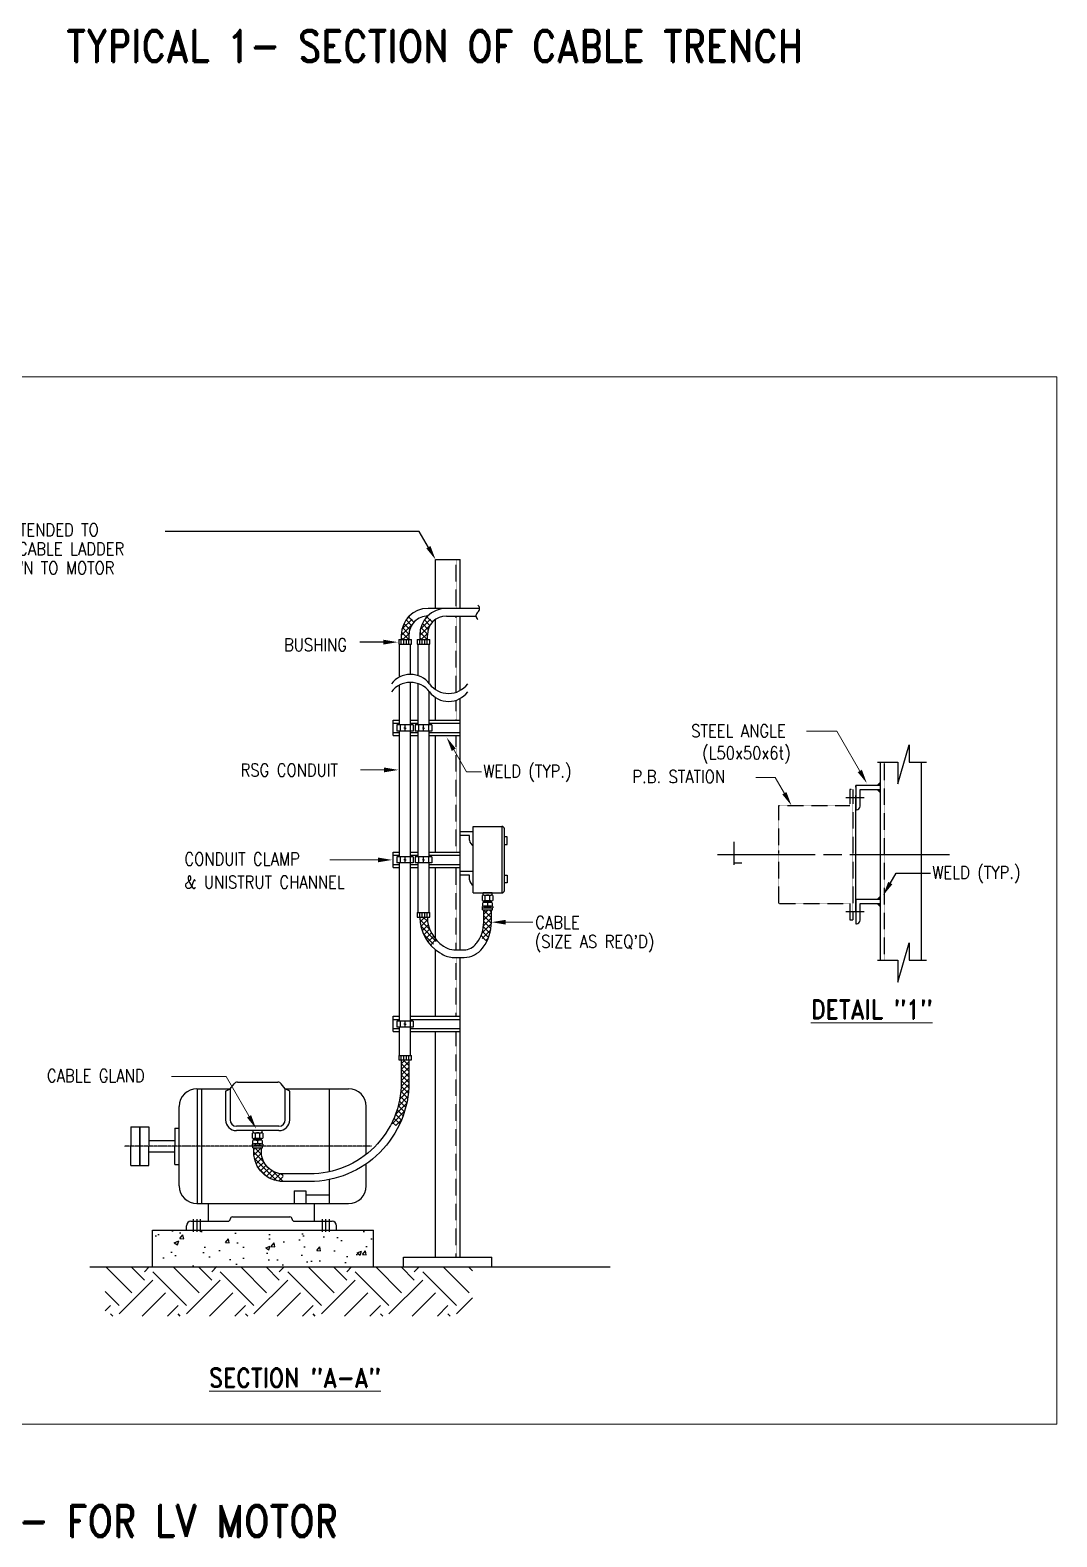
# Model space of a CAD drawing. Extents: x -5343388 to 7033982, y -486386 to 188356.
# Drawn here: x 860217 to 868286, y 132896 to 144739 of the extents above; entities that cross this region are included whole.
import ezdxf
from ezdxf.enums import TextEntityAlignment as Align

# ---------------------------------------------------------------- set-up
doc = ezdxf.new("R2010")
doc.units = 0
doc.header["$MEASUREMENT"] = 0
doc.linetypes.add('CENTER', pattern=[2, 1.25, -0.25, 0.25, -0.25])
doc.linetypes.add('HIDDEN', pattern=[0.375, 0.25, -0.125])
for name, color, linetype in [('DIM2', 4, 'Continuous'), ('HIDDEN', 4, 'HIDDEN'), ('text', 2, 'Continuous')]:
    doc.layers.add(name, color=color, linetype=linetype)
doc.layers.add('DK DIM', color=8, linetype='Continuous', lineweight=5)
doc.layers.add('E21', color=7, linetype='Continuous', lineweight=20)
doc.styles.add('DK Text', font='romand.shx', dxfattribs={"width": 0.85})
pattern_1 = [(50, (847070.52, 128723.15), (358.63, -31.376), [37.5, -412.5]), (355, (847070.5, 128723.15), (-69.376, 376.096), [30, -330]), (100.4514, (847100.4, 128720.53), (289.255, 344.72), [31.87, -350.571]), (46.1842, (847070.5, 128823.15), (533.62, -82.76), [56.25, -618.75]), (96.6356, (847115, 128816.25), (467.331, 487.059), [47.805, -525.856]), (351.1842, (847070.5, 128823.15), (467.331, 487.06), [45, -495]), (21, (847120.52, 128798.15), (298.4535, -201.3094), [37.5, -412.5]), (326, (847120.5, 128798.15), (121.658, 362.575), [30, -330]), (71.4514, (847145.4, 128781.37), (420.111, 161.265), [31.87, -350.571]), (37.5, (847070.52, 128723.15), (6.0799, 166.4469), [0, -326, 0, -335, 0, -331.25]), (7.5, (847070.52, 128723.15), (131.5348, 197.2059), [0, -191, 0, -318.5, 0, -126.25]), (327.5, (846959.02, 128723.15), (266.9112, -11.2774), [0, -125, 0, -390, 0, -517.5]), (317.5, (846909.02, 128723.15), (291.593, 50.0525), [0, -162.5, 0, -259, 0, -367.5])]
pattern_2 = [(45, (847070.518, 128723.147), (-22.097087, 22.097087), []), (135, (847070.518, 128723.147), (-22.097087, -22.097087), [])]
pattern_3 = [(45, (847070.518, 129388.765), (-22.097087, 22.097087), []), (135, (847070.518, 129388.765), (-22.097087, -22.097087), [])]

# ---------------------------------------------------------------- blocks, each defined once
blk = doc.blocks.new('bu')
for p, q in [((76.43, 193.4), (78.09, 193.4)), ((76.43, 193.4), (76.43, 192.81)), ((76.43, 192.81), (78.09, 192.81)), ((76.76, 192.81), (76.76, 193.4)), ((77.09, 192.81), (77.09, 193.4)), ((77.42, 192.81), (77.42, 193.4)), ((77.75, 192.81), (77.75, 193.4)), ((78.09, 192.81), (78.09, 193.4))]:
    blk.add_line(p, q)
blk = doc.blocks.new('B2')
for p, q in [((281.31, 140.02), (281.31, 139.42)), ((281.31, 140.02), (282.96, 140.02)), ((281.31, 139.42), (282.96, 139.42)), ((281.63, 139.42), (281.63, 140.02)), ((281.96, 139.42), (281.96, 140.02)), ((282.3, 139.42), (282.3, 140.02)), ((282.63, 139.42), (282.63, 140.02)), ((282.96, 139.42), (282.96, 140.02))]:
    blk.add_line(p, q)
blk = doc.blocks.new('YA1')
at = {"layer": 'DIM2', "color": 7}
blk.add_solid([(-3, 0.5), (-3, -0.5), (0, 0)], dxfattribs=at)
blk = doc.blocks.new('B14')
for centre, start, end in [((-0.375, -0.28125), 36.869898, 143.130102), ((0.375, 0.28125), 216.869898, 323.130102)]:
    blk.add_arc(centre, 0.46875, start, end)

msp = doc.modelspace()

# ---------------------------------------------------------------- hatches: boundary and pattern name
h = msp.add_hatch()
h.set_pattern_fill('ANSI37', color=256, scale=250, style=0)
h.set_pattern_definition([(45, (847215.16, 129055.634), (-22.097087, 22.097087), []), (135, (847215.16, 129055.634), (-22.097087, -22.097087), [])])
h.paths.add_polyline_path([(863237.92843, 140089.40422), (863195.50202, 140131.83062, 0.1989123674), (863133.99445, 139983.3382), (863133.99445, 139948.82257), (863193.99445, 139948.82257), (863193.99445, 139983.3382, -0.1989123674)])
h = msp.add_hatch()
h.set_pattern_fill('ANSI37', color=256, scale=250, style=0)
h.set_pattern_definition([(45, (847359.803, 129055.634), (-22.097087, 22.097087), []), (135, (847359.803, 129055.634), (-22.097087, -22.097087), [])])
h.paths.add_polyline_path([(863382.57129, 140089.40422), (863340.14488, 140131.83062, 0.1989123674), (863278.6373, 139983.3382), (863278.6373, 139948.82257), (863338.6373, 139948.82257), (863338.6373, 139983.3382, -0.1989123674)])
h = msp.add_hatch()
h.set_pattern_fill('AR-CONC', color=256, scale=50, style=0)
h.set_pattern_definition(pattern_1)
h.paths.add_polyline_path([(863338.63948, 137767.50962), (863278.63909, 137767.50962, 0.1939335067), (863371.61438, 137538.98601), (863414.70946, 137580.73303, -0.1937439761)])
h = msp.add_hatch()
h.set_pattern_fill('ANSI37', color=256, scale=250, style=0)
h.set_pattern_definition(pattern_2)
h.paths.add_polyline_path([(863338.63948, 137767.50962), (863278.63909, 137767.50962, 0.1939335067), (863371.61438, 137538.98601), (863414.70946, 137580.73303, -0.1937439761)])
h = msp.add_hatch()
h.set_pattern_fill('ANSI37', color=256, scale=250, style=0)
h.set_pattern_definition(pattern_2)
h.paths.add_polyline_path([(863842.06502, 137727.01488), (863842.06502, 137823.17015), (863782.06502, 137823.17015), (863782.06502, 137727.01488, -0.1166330578), (863753.46534, 137606.07737), (863807.10986, 137579.20237, 0.1166330578)])
h = msp.add_hatch()
h.set_pattern_fill('ANSI37', color=256, scale=250, style=0)
h.set_pattern_definition(pattern_3)
h.paths.add_polyline_path([(863193.99445, 136468.94547), (863193.99445, 136644.23728), (863133.99445, 136644.23728), (863133.99445, 136468.94547, -0.116917579), (863057.36615, 136145.72287), (863110.98046, 136118.78765, 0.116917579)])
h = msp.add_hatch()
h.set_pattern_fill('ANSI37', color=256, scale=250, style=0)
h.set_pattern_definition(pattern_3)
h.paths.add_polyline_path([(862204.8489, 135748.94547, -0.4142135624), (862034.8489, 135918.94547), (862034.8489, 135954.53665), (861974.8489, 135954.53665), (861974.8489, 135918.94547, 0.4142135624), (862204.8489, 135688.94547)])
h = msp.add_hatch()
h.set_pattern_fill('AR-CONC', color=256, scale=50, style=0)
h.set_pattern_definition(pattern_1)
h.paths.add_polyline_path([(861179.09044, 135306.65073), (861179.09044, 135017.36501), (862914.80473, 135017.36501), (862914.80473, 135306.65073)])
h = msp.add_hatch()
h.set_pattern_fill('EARTH', color=256, scale=1500, angle=45, style=0)
h.set_pattern_definition([(45, (847325.5, 128615.47), (4e-14, 530.33), [375, -375]), (45, (847226.07, 128714.9), (4e-14, 530.33), [375, -375]), (45, (847126.64, 128814.35), (4e-14, 530.33), [375, -375]), (135, (847126.64, 128880.64), (-530.33, 4e-14), [375, -375]), (135, (847226.07, 128980.07), (-530.33, 4e-14), [375, -375]), (135, (847325.5, 129079.5), (-530.33, 4e-14), [375, -375])])
h.paths.add_polyline_path([(863693.40904, 135017.36501), (860807.05521, 135017.36501), (860807.05521, 134631.00139), (863693.40904, 134631.00139)])

# ---------------------------------------------------------------- linework, layer by layer
for p, q in [((863275.19405, 140798.53072), (861278.92937, 140798.53072)), ((863384.29637, 140609.55997), (863275.19405, 140798.53072)), ((863748.9179, 140193.3382), (863343.99445, 140193.3382)), ((863488.6373, 140133.3382), (863720.89297, 140133.3382)), ((863133.99445, 139983.3382), (863133.99445, 139948.82257)), ((863278.6373, 139983.3382), (863278.6373, 139948.82257)), ((863338.6373, 139948.82257), (863338.6373, 139983.3382)), ((863120.60159, 139654.58435), (863120.60159, 139913.15388)), ((863133.99445, 139948.82257), (863193.99445, 139948.82257)), ((863207.3873, 139674.97251), (863207.3873, 139913.15388)), ((863265.24445, 139665.25657), (863265.24445, 139913.15388)), ((863278.6373, 139948.82257), (863338.6373, 139948.82257)), ((863352.03016, 139604.64707), (863352.03016, 139913.15388)), ((863120.60159, 139277.2609), (863120.60159, 139591.55188)), ((863207.3873, 139277.2609), (863207.3873, 139611.94004)), ((863265.24445, 139277.2609), (863265.24445, 139602.2241)), ((863352.03016, 139277.2609), (863352.03016, 139541.6146)), ((863069.58538, 139194.45512), (863069.58538, 139314.79798)), ((863069.58538, 139314.79798), (863120.60159, 139314.79798)), ((863069.58538, 139290.72941), (863120.60159, 139290.72941)), ((863228.40925, 139277.2609), (863098.76641, 139277.2609)), ((863098.76641, 139277.2609), (863098.76641, 139229.12376)), ((863124.60952, 139277.2609), (863124.60952, 139229.12376)), ((863163.78961, 139229.12376), (863163.78961, 139277.2609)), ((863202.56614, 139277.2609), (863202.56614, 139229.12376)), ((863207.3873, 139314.79798), (863265.24445, 139314.79798)), ((863207.3873, 139290.72941), (863265.24445, 139290.72941)), ((863228.40925, 139277.2609), (863228.40925, 139229.12376)), ((863373.05211, 139277.2609), (863243.40926, 139277.2609)), ((863243.40926, 139277.2609), (863243.40926, 139229.12376)), ((863269.25238, 139277.2609), (863269.25238, 139229.12376)), ((863308.43246, 139229.12376), (863308.43246, 139277.2609)), ((863347.20899, 139277.2609), (863347.20899, 139229.12376)), ((863352.03016, 139314.79798), (863595.90351, 139314.79798)), ((863352.03016, 139290.72941), (863595.90351, 139290.72941)), ((863373.05211, 139277.2609), (863373.05211, 139229.12376)), ((863595.90351, 139194.45512), (863595.90351, 139314.79798)), ((863069.58538, 139218.52369), (863120.60159, 139218.52369)), ((863069.58538, 139194.45512), (863120.60159, 139194.45512)), ((863228.40925, 139229.12376), (863098.76641, 139229.12376)), ((863120.60159, 138240.54563), (863120.60159, 139229.12376)), ((863163.78961, 139253.19233), (863154.82169, 139253.19233)), ((863163.78961, 139253.19233), (863172.75752, 139253.19233)), ((863207.3873, 138240.54563), (863207.3873, 139229.12376)), ((863207.3873, 139218.52369), (863265.24445, 139218.52369)), ((863207.3873, 139194.45512), (863265.24445, 139194.45512)), ((863373.05211, 139229.12376), (863243.40926, 139229.12376)), ((863265.24445, 138240.54563), (863265.24445, 139229.12376)), ((863308.43246, 139253.19233), (863299.46455, 139253.19233)), ((863308.43246, 139253.19233), (863317.40038, 139253.19233)), ((863352.03016, 138240.54563), (863352.03016, 139229.12376)), ((863352.03016, 139218.52369), (863595.90351, 139218.52369)), ((863352.03016, 139194.45512), (863595.90351, 139194.45512)), ((867036.61466, 138813.83672), (867125.30215, 139121.15852)), ((867125.30215, 139121.15852), (867125.30215, 138985.22772)), ((866877.21631, 138985.22772), (867036.61466, 138985.22772)), ((866899.50654, 137428.08512), (866899.50654, 138985.22772)), ((867036.61466, 138985.22772), (867036.61466, 138813.83672)), ((867125.30215, 138985.22772), (867261.28955, 138985.22772)), ((867219.50654, 138985.22772), (867219.50654, 137428.08512)), ((863069.58538, 138157.73985), (863069.58538, 138278.08271)), ((863069.58538, 138278.08271), (863120.60159, 138278.08271)), ((863069.58538, 138254.01414), (863120.60159, 138254.01414)), ((863098.76641, 138240.54563), (863098.76641, 138192.40849)), ((863228.40925, 138240.54563), (863098.76641, 138240.54563)), ((863124.60952, 138240.54563), (863124.60952, 138192.40849)), ((863163.78961, 138216.47706), (863154.82169, 138216.47706)), ((863163.78961, 138192.40849), (863163.78961, 138240.54563)), ((863163.78961, 138216.47706), (863172.75752, 138216.47706)), ((863202.56614, 138240.54563), (863202.56614, 138192.40849)), ((863207.3873, 138278.08271), (863265.24445, 138278.08271)), ((863207.3873, 138254.01414), (863265.24445, 138254.01414)), ((863228.40925, 138240.54563), (863228.40925, 138192.40849)), ((863243.40926, 138240.54563), (863243.40926, 138192.40849)), ((863373.05211, 138240.54563), (863243.40926, 138240.54563)), ((863269.25238, 138240.54563), (863269.25238, 138192.40849)), ((863308.43246, 138216.47706), (863299.46455, 138216.47706)), ((863308.43246, 138192.40849), (863308.43246, 138240.54563)), ((863308.43246, 138216.47706), (863317.40038, 138216.47706)), ((863347.20899, 138240.54563), (863347.20899, 138192.40849)), ((863352.03016, 138278.08271), (863595.90351, 138278.08271)), ((863352.03016, 138254.01414), (863595.90351, 138254.01414)), ((863373.05211, 138240.54563), (863373.05211, 138192.40849)), ((863069.58538, 138181.80842), (863120.60159, 138181.80842)), ((863069.58538, 138157.73985), (863120.60159, 138157.73985)), ((863228.40925, 138192.40849), (863098.76641, 138192.40849)), ((863120.60159, 136949.93263), (863120.60159, 138192.40849)), ((863207.3873, 136949.93263), (863207.3873, 138192.40849)), ((863207.3873, 138181.80842), (863265.24445, 138181.80842)), ((863207.3873, 138157.73985), (863265.24445, 138157.73985)), ((863373.05211, 138192.40849), (863243.40926, 138192.40849)), ((863265.24445, 137803.17831), (863265.24445, 138192.40849)), ((863352.03016, 137803.17831), (863352.03016, 138192.40849)), ((863352.03016, 138181.80842), (863595.90351, 138181.80842)), ((863352.03016, 138157.73985), (863595.90351, 138157.73985)), ((866939.49122, 137969.62984), (867022.06057, 138112.64414)), ((867022.06057, 138112.64414), (867292.6477, 138112.64414)), ((863771.72768, 137841.15875), (863771.72862, 137850.35024)), ((863771.7334, 137897.51729), (863771.73749, 137937.80951)), ((863775.37959, 137854.80141), (863775.38215, 137880.04157)), ((863776.10122, 137939.26852), (863776.10307, 137957.56571)), ((863848.02696, 137957.55841), (863776.10307, 137957.56571)), ((863780.62317, 137881.6534), (863780.62455, 137895.29464)), ((863843.49204, 137887.36879), (863780.6241, 137890.84877)), ((863782.60007, 137852.68043), (863841.50867, 137852.67445)), ((863841.51299, 137895.17891), (863782.60438, 137895.18489)), ((863782.60894, 137940.1397), (863841.51755, 137940.13372)), ((863838.84228, 137852.67472), (863785.26646, 137852.68016)), ((863838.84228, 137852.67472), (863785.26646, 137852.68016)), ((863838.84528, 137882.15537), (863785.26945, 137882.16081)), ((863794.35175, 137840.99197), (863794.35272, 137850.51243)), ((863794.35747, 137897.35051), (863794.36159, 137937.9717)), ((863812.05702, 137878.81318), (863812.05474, 137856.36594)), ((863829.75462, 137840.98837), (863829.75558, 137850.50883)), ((863829.76034, 137897.34691), (863829.76446, 137937.96811)), ((863843.49145, 137881.64702), (863843.49284, 137895.28826)), ((863848.0251, 137939.26122), (863848.02696, 137957.55841)), ((863848.73214, 137880.03412), (863848.72958, 137854.79397)), ((863852.37965, 137850.34205), (863852.37872, 137841.15056)), ((863852.38853, 137937.80132), (863852.38444, 137897.5091)), ((863265.24445, 137803.17831), (863352.03016, 137803.17831)), ((863773.30951, 137823.17015), (863773.30774, 137840.54257)), ((863773.30951, 137823.17015), (863850.82053, 137823.17015)), ((863841.50727, 137838.82037), (863782.59866, 137838.82635)), ((863850.82053, 137823.17015), (863850.82229, 137840.54257)), ((867036.61466, 137256.69412), (867125.30215, 137564.01591)), ((867125.30215, 137564.01591), (867125.30215, 137428.08512)), ((866877.21631, 137428.08512), (867036.61466, 137428.08512)), ((867036.61466, 137428.08512), (867036.61466, 137256.69412)), ((867125.30215, 137428.08512), (867261.28955, 137428.08512)), ((863069.58538, 136987.4697), (863120.60159, 136987.4697)), ((863069.58538, 136867.12685), (863069.58538, 136987.4697)), ((863069.58538, 136963.40113), (863120.60159, 136963.40113)), ((863228.40925, 136949.93263), (863098.76641, 136949.93263)), ((863098.76641, 136949.93263), (863098.76641, 136901.79549)), ((863124.60952, 136949.93263), (863124.60952, 136901.79549)), ((863163.78961, 136925.86406), (863154.82169, 136925.86406)), ((863163.78961, 136901.79549), (863163.78961, 136949.93263)), ((863163.78961, 136925.86406), (863172.75752, 136925.86406)), ((863202.56614, 136949.93263), (863202.56614, 136901.79549)), ((863207.3873, 136987.4697), (863595.90351, 136987.4697)), ((863207.3873, 136963.40113), (863595.90351, 136963.40113)), ((863228.40925, 136949.93263), (863228.40925, 136901.79549)), ((863595.90351, 136867.12685), (863595.90351, 136987.4697)), ((863069.58538, 136891.19542), (863120.60159, 136891.19542)), ((863069.58538, 136867.12685), (863120.60159, 136867.12685)), ((863228.40925, 136901.79549), (863098.76641, 136901.79549)), ((863120.60159, 136679.90597), (863120.60159, 136901.79549)), ((863207.3873, 136679.90597), (863207.3873, 136901.79549)), ((863207.3873, 136891.19542), (863595.90351, 136891.19542)), ((863207.3873, 136867.12685), (863595.90351, 136867.12685)), ((863120.60159, 136679.90597), (863207.3873, 136679.90597)), ((861787.75079, 136417.50787), (861819.12724, 136456.59568)), ((861846.19862, 136469.5793), (862163.49919, 136469.5793)), ((862221.94702, 136417.50787), (862190.57057, 136456.59568)), ((861527.66131, 136417.50787), (861528.7884, 136417.50787)), ((861527.66131, 136417.50787), (861563.50269, 136417.50787)), ((861528.7884, 136417.50787), (861528.7884, 135514.93644)), ((861563.50269, 136417.50787), (861563.50269, 135514.93644)), ((861563.50269, 136417.50787), (861787.75079, 136417.50787)), ((861753.0365, 136400.15073), (861787.75079, 136417.50787)), ((861753.0365, 136400.15073), (861753.0365, 136173.64284)), ((861787.75079, 136417.50787), (861787.75079, 136173.64284)), ((862221.94702, 136173.64284), (862221.94702, 136417.50787)), ((862221.94702, 136417.50787), (862719.34511, 136417.50787)), ((862256.66131, 136400.15073), (862221.94702, 136417.50787)), ((862256.66131, 136173.64284), (862256.66131, 136400.15073)), ((862569.08988, 135765.84846), (862569.08988, 136417.50787)), ((861388.80416, 135653.79359), (861388.80416, 136278.65073)), ((862858.20225, 135902.30676), (862858.20225, 136278.65073)), ((861009.25915, 136118.65241), (861150.16852, 136118.65241)), ((861009.25915, 136118.65241), (861009.25915, 135966.22216)), ((861150.16852, 136118.65241), (861150.16852, 135966.22216)), ((861353.82513, 136109.34371), (861353.82513, 135966.22216)), ((861353.82513, 136109.34371), (861388.80416, 136109.34371)), ((862171.94702, 136123.64284), (861837.75079, 136123.64284)), ((862171.94702, 136088.92855), (861837.75079, 136088.92855)), ((861968.8851, 136070.63502), (861968.88696, 136088.9322)), ((862040.81085, 136088.9249), (861968.88696, 136088.9322)), ((862040.80899, 136070.62772), (862040.81085, 136088.9249)), ((861009.25915, 135813.7919), (861009.25915, 135966.22216)), ((861150.16852, 136010.77369), (861353.82513, 136010.77369)), ((861150.16852, 135813.7919), (861150.16852, 135966.22216)), ((861353.82513, 135823.10061), (861353.82513, 135966.22216)), ((861964.51157, 135972.52525), (861964.5125, 135981.71674)), ((861964.51729, 136028.88379), (861964.52138, 136069.17601)), ((861966.0934, 135954.53665), (861966.09163, 135971.90906)), ((861968.16348, 135986.16791), (861968.16604, 136011.40806)), ((861973.40705, 136013.0199), (861973.40844, 136026.66114)), ((862036.27592, 136018.73529), (861973.40799, 136022.21527)), ((862034.29116, 135970.18687), (861975.38255, 135970.19285)), ((861975.38395, 135984.04693), (862034.29256, 135984.04095)), ((862034.29688, 136026.54541), (861975.38827, 136026.55139)), ((861975.39283, 136071.5062), (862034.30144, 136071.50022)), ((862031.62617, 135984.04122), (861978.05034, 135984.04666)), ((862031.62617, 135984.04122), (861978.05034, 135984.04666)), ((862031.62916, 136013.52187), (861978.05334, 136013.52731)), ((861987.13564, 135972.35846), (861987.1366, 135981.87893)), ((861987.14136, 136028.71701), (861987.14548, 136069.3382)), ((862004.84091, 136010.17968), (862004.83863, 135987.73244)), ((862022.53851, 135972.35487), (862022.53947, 135981.87533)), ((862022.54423, 136028.71341), (862022.54835, 136069.3346)), ((862036.27534, 136013.01352), (862036.27673, 136026.65476)), ((862041.51603, 136011.40062), (862041.51347, 135986.16046)), ((862043.60441, 135954.53665), (862043.60618, 135971.90906)), ((862045.16354, 135981.70855), (862045.1626, 135972.51706)), ((862045.17242, 136069.16782), (862045.16833, 136028.8756)), ((861150.16852, 135921.67063), (861353.82513, 135921.67063)), ((861966.0934, 135954.53665), (862043.60441, 135954.53665)), ((861009.25915, 135813.7919), (861150.16852, 135813.7919)), ((861353.82513, 135823.10061), (861388.80416, 135823.10061)), ((862858.20225, 135653.79359), (862858.20225, 135827.79071)), ((862292.1937, 135615.46929), (862292.1937, 135514.93644)), ((862292.1937, 135615.46929), (862384.76513, 135615.46929)), ((862384.76513, 135615.46929), (862384.76513, 135514.93644)), ((862569.08988, 135514.93644), (862569.08988, 135704.52058)), ((861527.66131, 135514.93644), (861528.7884, 135514.93644)), ((861528.7884, 135514.93644), (861563.50269, 135514.93644)), ((861563.50269, 135514.93644), (862719.34511, 135514.93644)), ((861619.86643, 135376.0793), (861619.86643, 135514.93644)), ((862384.76513, 135584.36501), (862569.08988, 135584.36501)), ((862453.00929, 135376.0793), (862453.00929, 135514.93644)), ((861479.94759, 135376.0793), (861772.5771, 135376.0793)), ((861498.43051, 135393.93857), (861498.43051, 135292.71113)), ((861526.37417, 135393.93857), (861526.37417, 135292.71113)), ((861554.31784, 135393.93857), (861554.31784, 135292.71113)), ((861807.29139, 135410.79359), (862258.25009, 135410.79359)), ((862292.96438, 135376.0793), (862590.80473, 135376.0793)), ((862511.22364, 135393.93857), (862511.22364, 135292.71113)), ((862539.1673, 135393.93857), (862539.1673, 135292.71113)), ((862567.11097, 135393.93857), (862567.11097, 135292.71113)), ((861179.09044, 135306.65073), (862914.80473, 135306.65073)), ((861179.09044, 135017.36501), (861179.09044, 135306.65073)), ((861445.2333, 135306.65073), (861445.2333, 135341.36501)), ((862625.51902, 135306.65073), (862625.51902, 135341.36501)), ((862914.80473, 135017.36501), (862914.80473, 135306.65073)), ((860686.23286, 135017.36501), (864775.03241, 135017.36501)), ((863152.33208, 135093.22345), (863846.6178, 135093.22345)), ((863152.33208, 135017.36501), (863152.33208, 135093.22345)), ((863846.6178, 135017.36501), (863846.6178, 135093.22345))]:
    msp.add_line(p, q)
at = {"linetype": 'Continuous'}
for p, q in [((863403.04637, 140577.08401), (863595.90351, 140577.08401)), ((863403.04637, 140193.3382), (863403.04637, 140577.08401)), ((863595.90351, 140254.63461), (863595.90351, 140577.08401)), ((863595.90351, 140194.60566), (863595.90351, 140577.08401)), ((863403.04637, 139555.54262), (863403.04637, 140106.52177)), ((863595.90351, 139548.13381), (863595.90351, 140133.3382)), ((863403.04637, 139314.79798), (863403.04637, 139492.51015)), ((863595.90351, 137510.28824), (863595.90351, 139485.10134)), ((863403.04637, 138278.08271), (863403.04637, 139194.45512)), ((866707.50654, 138802.44181), (866707.50654, 138610.44181)), ((866899.50654, 138802.44181), (866707.50654, 138802.44181)), ((866627.50654, 138706.44181), (866771.50654, 138706.44181)), ((866739.50654, 138639.24181), (866739.50654, 138770.44181)), ((866739.50654, 138770.44181), (866899.50654, 138770.44181)), ((866707.50654, 137906.44181), (866707.50654, 138610.44181)), ((866707.50654, 138610.44181), (866710.70654, 138610.44181)), ((863699.54516, 137957.56206), (863699.54516, 138480.32995)), ((863699.54516, 138480.32995), (863924.58487, 138480.32995)), ((863924.58487, 138480.32995), (863924.58487, 137957.56206)), ((863943.87059, 137976.84777), (863943.87059, 138461.04423)), ((863699.54516, 138436.47319), (863595.90351, 138436.47319)), ((863670.61659, 138407.54462), (863595.90351, 138407.54462)), ((863670.61659, 138371.12945), (863670.61659, 138407.54462)), ((865747.50654, 138358.44181), (865747.50654, 138178.44181)), ((863595.90351, 138157.73985), (863595.90351, 138278.08271)), ((865619.50654, 138258.44181), (866387.50654, 138258.44181)), ((866451.50654, 138258.44181), (866595.50654, 138258.44181)), ((866659.50654, 138258.44181), (867443.50654, 138258.44181)), ((863403.04637, 137593.57361), (863403.04637, 138157.73985)), ((863699.54516, 138126.50003), (863595.90351, 138126.50003)), ((863670.61659, 138097.57146), (863595.90351, 138097.57146)), ((863670.61659, 138061.15629), (863670.61659, 138097.57146)), ((865747.50654, 138194.44181), (865811.50654, 138194.44181)), ((863699.54516, 137957.56206), (863924.58487, 137957.56206)), ((866707.50654, 137906.44181), (866707.50654, 137714.44181)), ((866899.50654, 137906.44181), (866707.50654, 137906.44181)), ((866739.50654, 137743.24181), (866739.50654, 137874.44181)), ((866739.50654, 137874.44181), (866899.50654, 137874.44181)), ((866627.50654, 137810.44181), (866771.50654, 137810.44181)), ((866659.50654, 137778.44181), (866659.50654, 137746.44181)), ((866659.50654, 137746.44181), (866683.50654, 137746.44181)), ((866707.50654, 137714.44181), (866710.70654, 137714.44181)), ((863403.04637, 136987.4697), (863403.04637, 137510.4622)), ((863595.90351, 135093.22345), (863595.90351, 137450.28824)), ((863403.04637, 135093.22345), (863403.04637, 136867.12685))]:
    msp.add_line(p, q, dxfattribs=at)
at = {"linetype": 'HIDDEN'}
for p, q in [((863565.04637, 140193.3382), (863565.04637, 140577.08401)), ((863565.04637, 139534.63834), (863565.04637, 140133.3382)), ((863565.04637, 139314.79798), (863565.04637, 139471.60586)), ((863565.04637, 138278.08271), (863565.04637, 139194.45512)), ((866099.50654, 138290.44181), (866099.50654, 137874.44181)), ((863565.04637, 137510.28824), (863565.04637, 138157.73985)), ((863565.04637, 136987.4697), (863565.04637, 137450.28824)), ((863565.04637, 135093.22345), (863565.04637, 136867.12685))]:
    msp.add_line(p, q, dxfattribs=at)
at = {"color": 6}
for p, q in [((863403.04637, 136987.4697), (863595.90351, 136987.4697)), ((863403.04637, 136867.12685), (863595.90351, 136867.12685))]:
    msp.add_line(p, q, dxfattribs=at)
at = {"linetype": 'CENTER'}
msp.add_line((862899.04751, 135966.22216), (860956.80188, 135966.22216), dxfattribs=at)
at = {"color": 6, "linetype": 'Continuous', "lineweight": 0}
msp.add_lwpolyline([(854086.78859, 142012.99619), (868286.20651, 142012.99619), (868286.20651, 133782.03573), (854086.78859, 133782.03573)], close=True, dxfattribs=at)
for points in [[(863343.99445, 140133.3382, 0.4142135624), (863193.99445, 139983.3382), (863193.99445, 139948.82257)], [(863278.63909, 137767.50962, 0.2582737392), (863434.32365, 137488.38982), (863451.91036, 137477.44924, 0.1400313186), (863546.99053, 137450.28824), (863627.07222, 137450.28824, 0.2373296017), (863771.58668, 137522.97762), (863777.00819, 137530.27873, 0.1610517463), (863842.06502, 137727.01488), (863842.06502, 137823.17015)], [(863338.63948, 137767.50962, 0.2580788963), (863466.01704, 137539.33616), (863483.60375, 137528.39558, 0.1400313186), (863546.99053, 137510.28824), (863627.07222, 137510.28824, 0.2373296017), (863723.41519, 137558.74783), (863728.83671, 137566.04894, 0.1610517463), (863782.06502, 137727.01488), (863782.06502, 137823.17015)], [(863193.99445, 136644.23728), (863193.99445, 136468.94547, -0.4142135624), (862413.99445, 135688.94547), (862204.8489, 135688.94547, -0.4142135624), (861974.8489, 135918.94547), (861974.8489, 135954.53665)], [(863133.99445, 136644.23728), (863133.99445, 136468.94547, -0.4142135624), (862413.99445, 135748.94547), (862204.8489, 135748.94547, -0.4142135624), (862034.8489, 135918.94547), (862034.8489, 135954.53665)]]:
    msp.add_lwpolyline(points, format="xyb")
at = {"linetype": 'Continuous'}
for points in [[(863943.87059, 138337.06797), (863964.9006, 138337.06797), (863964.9006, 138397.82631), (863943.87059, 138397.82631)], [(863943.87059, 138097.1417), (863964.9006, 138097.1417), (863964.9006, 138036.38336), (863943.87059, 138036.38336)]]:
    msp.add_lwpolyline(points, dxfattribs=at)
at = {"const_width": 13.88571}
msp.add_lwpolyline([(861079.71383, 136118.65241), (861079.71383, 135813.7919)], dxfattribs=at)
for centre, radius, start, end in [((863343.99445, 139983.3382), 210, 90, 180), ((863488.6373, 139983.3382), 210, 90, 180), ((863488.6373, 139983.3382), 150, 90, 180), ((863783.23597, 137823.18829), 29.49899, 67.861187179, 112.960283288), ((863783.24627, 137924.6769), 29.49899, 247.028084455, 292.127180564), ((863783.24484, 137910.64756), 29.49899, 67.861187179, 112.960283288), ((863785.85024, 137879.50237), 26.82856, 247.028084455, 264.414474239), ((863785.84778, 137855.33849), 26.82856, 88.75316514, 112.960283288), ((863812.04692, 137779.28935), 73.38809, 76.03662569, 103.951742055), ((863812.06613, 137968.56999), 73.38809, 256.03662569, 283.951742055), ((863812.0558, 137866.74862), 73.38809, 76.03662569, 103.951742055), ((863788.66762, 137921.49624), 69.20198, 276.045109696, 289.752302409), ((863790.14822, 137813.81514), 68.59111, 71.372653067, 85.140821125), ((863826.68453, 137881.42083), 29.01341, 239.718951438, 262.192707973), ((863825.73554, 137853.84406), 28.47031, 96.026894026, 118.714691911), ((863840.86679, 137823.18244), 29.49899, 67.028084455, 112.127180564), ((863840.87709, 137924.67105), 29.49899, 247.861187179, 292.960283288), ((863840.87566, 137910.64171), 29.49899, 67.028084455, 112.127180564), ((863838.26395, 137879.49705), 26.82856, 268.75316514, 292.960283288), ((863838.2615, 137855.33316), 26.82856, 67.028084455, 91.2352026), ((863783.24055, 137868.31836), 29.49899, 247.028084455, 292.127180564), ((863812.06041, 137912.21145), 73.38809, 256.03662569, 283.951742055), ((863840.87137, 137868.31251), 29.49899, 247.861187179, 292.960283288), ((861846.19862, 136434.86501), 34.71429, 90, 141.245393439), ((862163.49919, 136434.86501), 34.71429, 38.754606561, 90), ((861527.66131, 136278.65073), 138.85714, 90, 180), ((862719.34511, 136278.65073), 138.85714, 0, 90), ((861837.75079, 136173.64284), 84.71429, 180, 270), ((861837.75079, 136173.64284), 50, 180, 270), ((862171.94702, 136173.64284), 50, 270, 0), ((862171.94702, 136173.64284), 84.71429, 270, 0), ((861976.02444, 135999.68486), 29.49899, 247.028084455, 292.127180564), ((861976.01985, 135954.55479), 29.49899, 67.861187179, 112.960283288), ((861976.03016, 136056.0434), 29.49899, 247.028084455, 292.127180564), ((861976.02873, 136042.01406), 29.49899, 67.861187179, 112.960283288), ((861978.63412, 136010.86886), 26.82856, 247.028084455, 264.414474239), ((861978.63167, 135986.70498), 26.82856, 88.75316514, 112.960283288), ((862004.8443, 136043.57795), 73.38809, 256.03662569, 283.951742055), ((862004.83081, 135910.65585), 73.38809, 76.03662569, 103.951742055), ((862004.85002, 136099.93649), 73.38809, 256.03662569, 283.951742055), ((862004.83969, 135998.11512), 73.38809, 76.03662569, 103.951742055), ((861981.45151, 136052.86274), 69.20198, 276.045109696, 289.752302409), ((861982.93211, 135945.18164), 68.59111, 71.372653067, 85.140821125), ((862019.46841, 136012.78733), 29.01341, 239.718951438, 262.192707973), ((862018.51942, 135985.21056), 28.47031, 96.026894026, 118.714691911), ((862033.65526, 135999.67901), 29.49899, 247.861187179, 292.960283288), ((862033.65067, 135954.54894), 29.49899, 67.028084455, 112.127180564), ((862033.66098, 136056.03755), 29.49899, 247.861187179, 292.960283288), ((862033.65955, 136042.00821), 29.49899, 67.028084455, 112.127180564), ((862031.04784, 136010.86354), 26.82856, 268.75316514, 292.960283288), ((862031.04538, 135986.69966), 26.82856, 67.028084455, 91.2352026), ((861527.66131, 135653.79359), 138.85714, 180, 270), ((862719.34511, 135653.79359), 138.85714, 270, 0), ((861479.94759, 135341.36501), 34.71429, 90, 180), ((861772.5771, 135393.43644), 17.35714, 270, 0), ((861807.29139, 135393.43644), 17.35714, 90, 180), ((862258.25009, 135393.43644), 17.35714, 0, 90), ((862292.96438, 135393.43644), 17.35714, 180, 270), ((862590.80473, 135341.36501), 34.71429, 0, 90)]:
    msp.add_arc(centre, radius, start, end)
at = {"linetype": 'Continuous'}
for centre, radius, start, end in [((866710.70654, 138639.24181), 28.8, 270, 0), ((863924.58487, 138461.04423), 19.28571, 0, 90), ((863725.72565, 138374.30455), 55.20045, 183.297440641, 241.687497305), ((863725.72565, 138064.33139), 55.20045, 183.297440641, 241.687497305), ((863924.58487, 137976.84777), 19.28571, 270, 0), ((866710.70654, 137743.24181), 28.8, 270, 0)]:
    msp.add_arc(centre, radius, start, end, dxfattribs=at)
for points in [[(866867.50654, 138802.44181), (866899.50654, 138834.44181), (866899.50654, 138802.44181)], [(866867.50654, 138770.44181), (866899.50654, 138738.44181), (866899.50654, 138770.44181)], [(866867.50654, 137906.44181), (866899.50654, 137938.44181), (866899.50654, 137906.44181)], [(866867.50654, 137874.44181), (866899.50654, 137842.44181), (866899.50654, 137874.44181)]]:
    msp.add_solid(points, dxfattribs=at)
at = {"layer": 'DK DIM', "color": 0}
for p, q in [((866557.00872, 139227.98947), (866317.61058, 139227.98947)), ((866774.9055, 138850.58117), (866557.00872, 139227.98947)), ((863508.88747, 139147.31003), (863646.63028, 138908.73249)), ((863073.6606, 138923.90733), (862813.41962, 138923.90733)), ((863646.63028, 138908.73249), (863764.07504, 138908.73249)), ((866073.11798, 138864.57418), (865919.57077, 138864.57418)), ((866182.2203, 138675.60342), (866073.11798, 138864.57418)), ((863025.08797, 138216.59976), (862572.84823, 138216.59976)), ((863879.56502, 137727.01488), (864167.71476, 137727.01488)), ((861756.91131, 136513.69835), (861327.78626, 136513.69835)), ((861974.80809, 136136.29005), (861756.91131, 136513.69835))]:
    msp.add_line(p, q, dxfattribs=at)
at = {"layer": 'HIDDEN'}
msp.add_line((866931.50654, 137428.08512), (866931.50654, 138985.22772), dxfattribs=at)
at = {"layer": 'HIDDEN', "linetype": 'HIDDEN'}
for p, q in [((866707.50654, 137778.44181), (866707.50654, 138802.44181)), ((866707.50654, 138802.44181), (866707.50654, 138770.44181)), ((866659.50654, 138770.44181), (866659.50654, 138642.44181)), ((866683.50654, 138770.44181), (866659.50654, 138770.44181)), ((866683.50654, 138770.44181), (866683.50654, 137746.44181)), ((866099.50654, 138642.44181), (866099.50654, 138290.44181)), ((866659.50654, 138642.44181), (866099.50654, 138642.44181)), ((866099.50654, 137874.44181), (866659.50654, 137874.44181)), ((866659.50654, 137874.44181), (866659.50654, 137778.44181))]:
    msp.add_line(p, q, dxfattribs=at)
at = {"layer": 'text', "linetype": 'Continuous'}
msp.add_line((863068.6957, 139928.30782), (862808.45472, 139928.30782), dxfattribs=at)

# ---------------------------------------------------------------- block references
for name, p, xscale, yscale, zscale, rotation in [('YA1', (863403.04637, 140577.08401), -37.49999999990402, 37.5, 37.5, 120.0000000000846), ('B14', (863734.90544, 140163.3382), 75, 75, 75, 270), ('YA1', (863490.13747, 139179.78598), -37.49999999990402, 37.5, 37.5, 300.0000000000846), ('YA1', (866200.9703, 138643.12747), -37.49999999990402, 37.5, 37.5, 120.0000000000846), ('YA1', (866920.74122, 137937.15389), 37.49999999990403, 37.49999999990403, 37.49999999990403, 239.9999999999153)]:
    msp.add_blockref(name, p, dxfattribs=dict(xscale=xscale, yscale=yscale, zscale=zscale, rotation=rotation))
for name, p, xscale, yscale, zscale in [('bu', (858528.39964, 128344.58152), 60, 60, 60), ('bu', (858673.0425, 128344.58152), 60, 60, 60), ('B14', (863355.64619, 139599.98059), 400, 400, 400), ('B14', (863355.64619, 139536.94812), 400, 400, 400), ('B2', (846380.59343, 129402.01296), 60, 60, 60), ('B2', (846235.95057, 128278.74062), 60, 60, 60)]:
    msp.add_blockref(name, p, dxfattribs=dict(xscale=xscale, yscale=yscale, zscale=zscale))
at = {"layer": 'DK DIM', "color": 0, "yscale": 37.5, "zscale": 37.5, "rotation": 180}
for p, xscale in [((863111.1606, 138923.90733), -37.5), ((863842.06502, 137727.01488), 37.5)]:
    msp.add_blockref('YA1', p, dxfattribs=dict(at, xscale=xscale))
at = {"layer": 'text', "linetype": 'Continuous', "xscale": -37.5, "yscale": 37.5, "zscale": 37.5, "rotation": 180}
for p in [(863106.1957, 139928.30782), (863062.58797, 138216.59976)]:
    msp.add_blockref('YA1', p, dxfattribs=at)
at = {"layer": 'text', "xscale": -37.49999999990402, "yscale": 37.5, "zscale": 37.5, "rotation": 120.0000000000846}
for p in [(866793.6555, 138818.10522), (861993.55809, 136103.8141)]:
    msp.add_blockref('YA1', p, dxfattribs=at)

# ---------------------------------------------------------------- texts
at = {"layer": 'E21', "style": 'DK Text', "width": 0.85}
for s, height, p in [('TYPICAL 1- SECTION OF CABLE TRENCH', 250, (863397.09568, 144613.59082)), ('%%UDETAIL "1"', 150, (866831.42121, 137042.09966)), ('%%USECTION "A-A"', 150, (862297.71834, 134146.52266)), ('TYPICAL 3- FOR LV MOTOR', 250, (860659.34587, 133020.80724))]:
    msp.add_text(s, height=height, dxfattribs=at).set_placement(p, align=Align.MIDDLE)
for s, p in [('THIS SUPPORT SHALL BE EXTENDED TO', (858504.8038, 140761.48853)), ('THE HEIGHT SAME AS NEAR CABLE LADDER', (858504.8038, 140611.48853)), ('FOR CABLES FIXED AND DOWN TO MOTOR', (858504.8038, 140461.48853)), ('BUSHING', (862212.00427, 139857.94311)), ('STEEL ANGLE', (865412.45323, 139180.73369)), ('(L50x50x6t)', (865498.03904, 139007.2738)), ('RSG CONDUIT', (861870.81873, 138872.61058)), ('WELD (TYP.)', (863778.75576, 138863.93158)), ('P.B. STATION', (864950.05794, 138821.59351)), ('CONDUIT CLAMP', (861429.23879, 138173.61909)), ('& UNISTRUT CHANNEL', (861429.23879, 137992.07168)), ('WELD (TYP.)', (867307.32842, 138067.84324)), (' CABLE', (864127.70589, 137675.42585)), ("(SIZE AS REQ'D)", (864182.39548, 137525.42585)), ('CABLE GLAND', (860347.89399, 136470.71767))]:
    msp.add_text(s, height=100, dxfattribs=at).set_placement(p)

doc.saveas('drawing.dxf')
